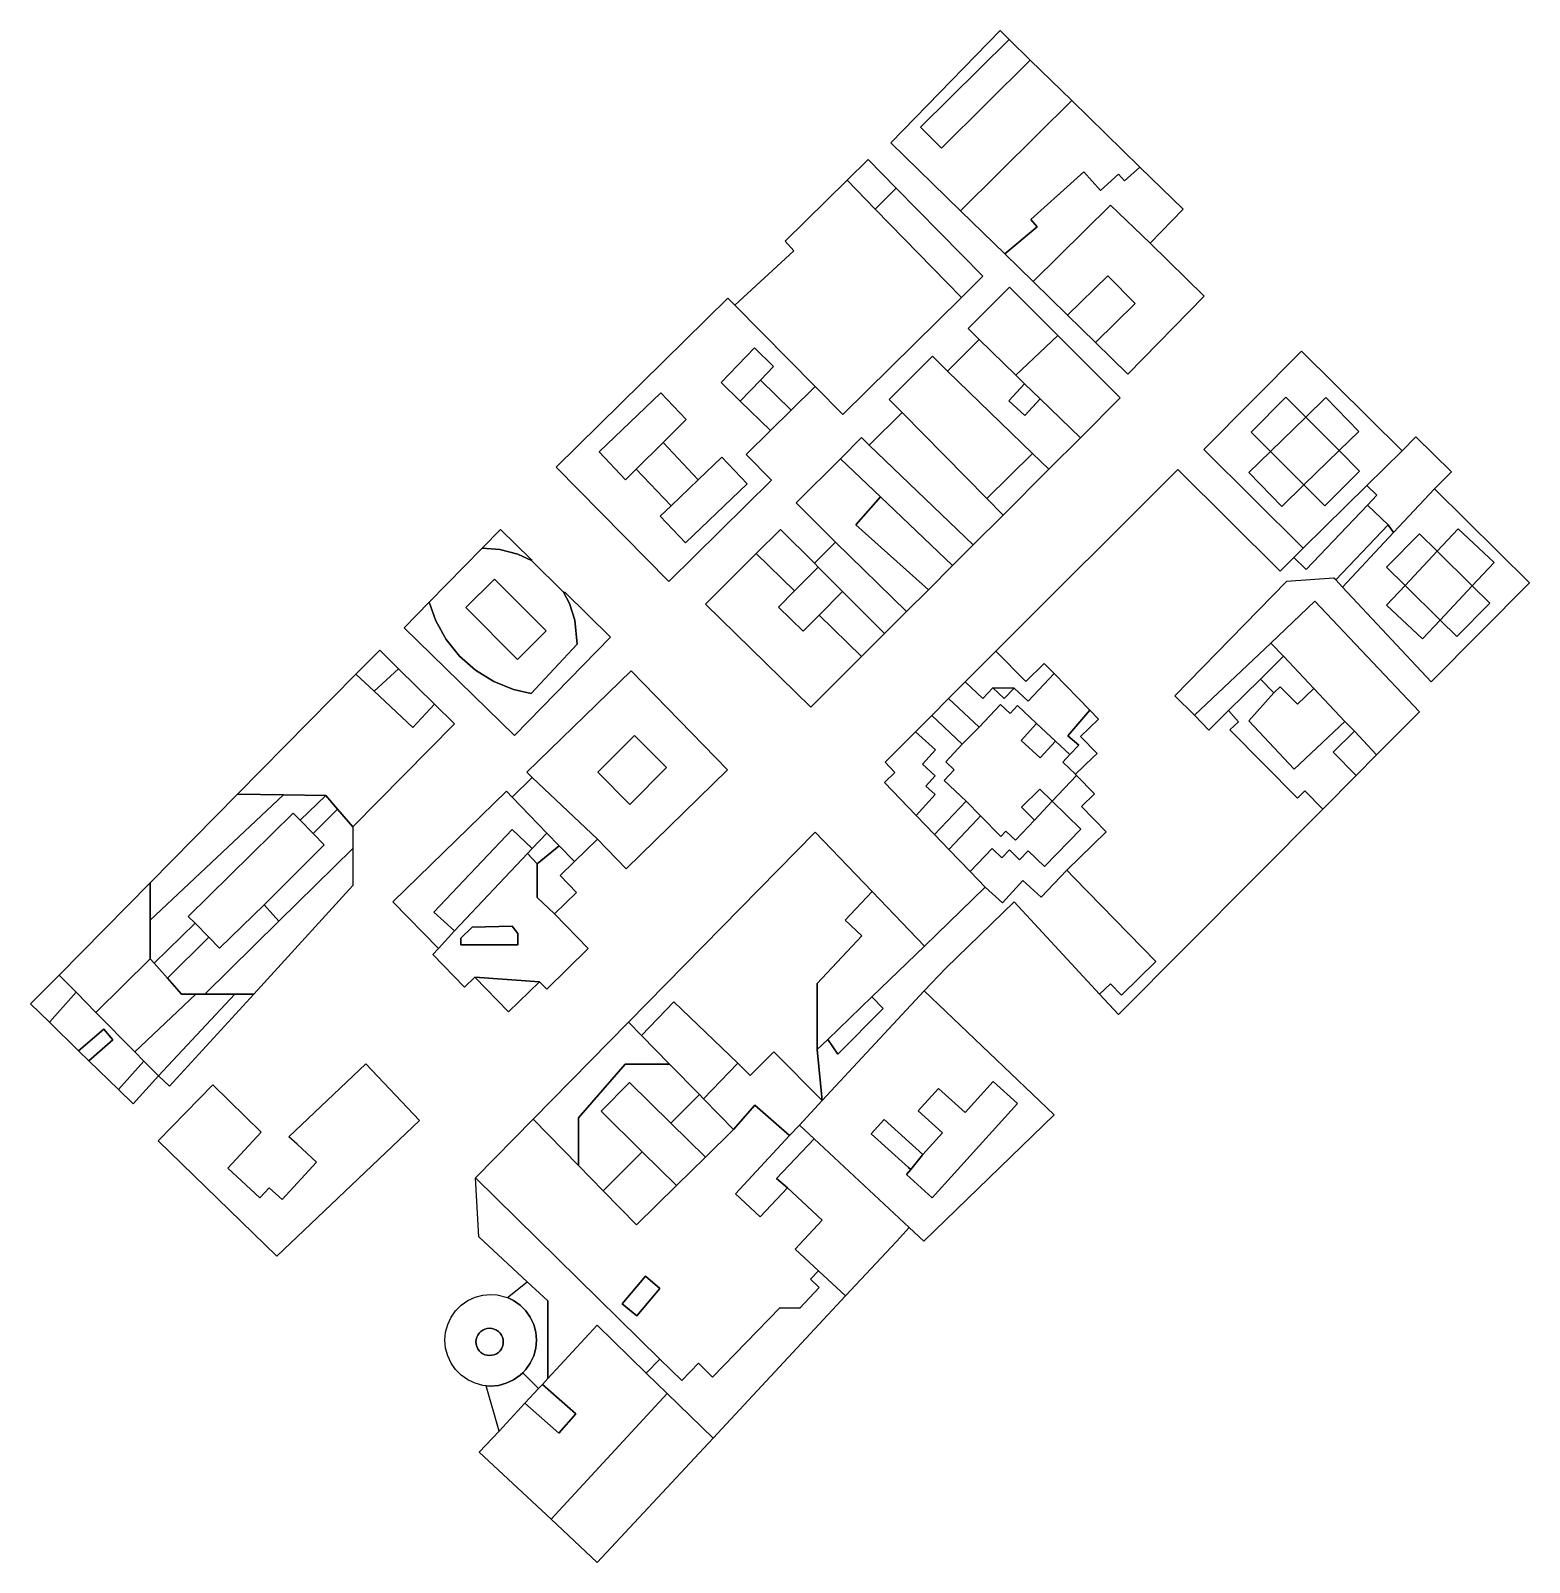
# Model space of a CAD drawing. Extents: x 491284 to 491625, y 5458885 to 5459233.
import ezdxf

# ---------------------------------------------------------------- set-up
doc = ezdxf.new("R2010")
doc.units = 0
doc.layers.add('BuildingFootprints', color=7, linetype='Continuous')

msp = doc.modelspace()

# ---------------------------------------------------------------- linework, layer by layer
at = {"layer": 'BuildingFootprints'}
for points in [[(491506.65, 5459231.01), (491486.5, 5459211.08), (491491.21, 5459206.32), (491511.44, 5459226.33), (491520.88, 5459217.11), (491513.01, 5459209.3), (491495.6, 5459192.04), (491479.71, 5459207.54), (491504.58, 5459233.03), (491506.65, 5459231.01)], [(491511.44, 5459226.33), (491491.21, 5459206.32), (491486.5, 5459211.08), (491506.65, 5459231.01), (491511.44, 5459226.33)], [(491536.38, 5459201.99), (491532.88, 5459198.83), (491531.52, 5459200.34), (491527.45, 5459196.67), (491523.62, 5459200.92), (491511.58, 5459190.06), (491512.98, 5459188.39), (491505.63, 5459182.24), (491495.6, 5459192.04), (491513.01, 5459209.3), (491520.88, 5459217.11), (491536.38, 5459201.99)], [(491480.94, 5459197.2), (491476.17, 5459192.43), (491469.77, 5459199), (491474.53, 5459203.68), (491480.94, 5459197.2)], [(491536.38, 5459201.99), (491546.22, 5459192.38), (491538.68, 5459184.64), (491529.68, 5459193.29), (491512.11, 5459175.92), (491505.63, 5459182.24), (491512.98, 5459188.39), (491511.58, 5459190.06), (491523.62, 5459200.92), (491527.45, 5459196.67), (491531.52, 5459200.34), (491532.88, 5459198.83), (491536.38, 5459201.99)], [(491476.17, 5459192.43), (491495.76, 5459172.31), (491468.78, 5459145.71), (491462.5, 5459152.08), (491444.25, 5459170.54), (491457.67, 5459182.95), (491455.69, 5459185.1), (491469.77, 5459199), (491476.17, 5459192.43)], [(491500.68, 5459177.17), (491495.76, 5459172.31), (491476.17, 5459192.43), (491480.94, 5459197.2), (491500.68, 5459177.17)], [(491538.68, 5459184.64), (491550.99, 5459172.62), (491533.67, 5459154.87), (491526.27, 5459162.1), (491535.28, 5459170.92), (491529.05, 5459177.28), (491519.89, 5459168.32), (491512.11, 5459175.92), (491529.68, 5459193.29), (491538.68, 5459184.64)], [(491535.28, 5459170.92), (491526.27, 5459162.1), (491519.89, 5459168.32), (491529.05, 5459177.28), (491535.28, 5459170.92)], [(491517.71, 5459163.66), (491508.18, 5459154.63), (491499.8, 5459162.77), (491497.3, 5459165.28), (491506.7, 5459174.68), (491517.71, 5459163.66)], [(491444.25, 5459170.54), (491462.5, 5459152.08), (491457.07, 5459146.72), (491450.04, 5459153.54), (491453.04, 5459156.63), (491448.7, 5459160.84), (491441.09, 5459152.99), (491445.46, 5459148.76), (491452.36, 5459142.07), (491446.8, 5459136.59), (491452.56, 5459130.74), (491429.23, 5459107.71), (491403.58, 5459133.7), (491442.61, 5459172.2), (491444.25, 5459170.54)], [(491508.18, 5459154.63), (491510.16, 5459152.71), (491506.57, 5459148.79), (491510.23, 5459145.45), (491513.72, 5459149.25), (491522.83, 5459140.39), (491515.68, 5459133.25), (491511.97, 5459136.84), (491492.61, 5459155.57), (491499.8, 5459162.77), (491508.18, 5459154.63)], [(491531.91, 5459149.48), (491522.83, 5459140.39), (491513.72, 5459149.25), (491510.16, 5459152.71), (491508.18, 5459154.63), (491517.71, 5459163.66), (491531.91, 5459149.48)], [(491450.04, 5459153.54), (491445.46, 5459148.76), (491441.09, 5459152.99), (491448.7, 5459160.84), (491453.04, 5459156.63), (491450.04, 5459153.54)], [(491511.97, 5459136.84), (491501.54, 5459126.58), (491482.27, 5459146.18), (491479.32, 5459149.12), (491489.19, 5459158.98), (491492.61, 5459155.57), (491511.97, 5459136.84)], [(491596.03, 5459137.44), (491588, 5459129.54), (491573.55, 5459115.31), (491550.96, 5459137.74), (491573.18, 5459160.12), (491596.03, 5459137.44)], [(491457.07, 5459146.72), (491452.36, 5459142.07), (491445.46, 5459148.76), (491450.04, 5459153.54), (491457.07, 5459146.72)], [(491513.72, 5459149.25), (491510.23, 5459145.45), (491506.57, 5459148.79), (491510.16, 5459152.71), (491513.72, 5459149.25)], [(491433.14, 5459144.57), (491427.89, 5459139.36), (491421.78, 5459133.3), (491419.34, 5459130.87), (491413.32, 5459137.22), (491427.41, 5459150.61), (491433.14, 5459144.57)], [(491413.32, 5459137.22), (491419.34, 5459130.87), (491421.78, 5459133.3), (491429.71, 5459124.89), (491427.25, 5459122.54), (491432.96, 5459116.53), (491447.06, 5459129.92), (491441.29, 5459135.99), (491435.89, 5459130.81), (491427.89, 5459139.36), (491433.14, 5459144.57), (491427.41, 5459150.61), (491413.32, 5459137.22)], [(491566.06, 5459137.27), (491561.16, 5459132.51), (491568.65, 5459124.8), (491573.66, 5459129.67), (491578.42, 5459124.91), (491586.35, 5459132.84), (491581.71, 5459137.49), (491586.16, 5459141.82), (491578.68, 5459149.53), (491574.11, 5459145.09), (491569.59, 5459149.61), (491561.66, 5459141.68), (491566.06, 5459137.27)], [(491574.11, 5459145.09), (491566.06, 5459137.27), (491561.66, 5459141.68), (491569.59, 5459149.61), (491574.11, 5459145.09)], [(491586.16, 5459141.82), (491581.71, 5459137.49), (491574.11, 5459145.09), (491578.68, 5459149.53), (491586.16, 5459141.82)], [(491501.54, 5459126.58), (491505.25, 5459122.81), (491498.48, 5459116.04), (491474.81, 5459138.72), (491482.27, 5459146.18), (491501.54, 5459126.58)], [(491581.71, 5459137.49), (491573.66, 5459129.67), (491566.06, 5459137.27), (491574.11, 5459145.09), (491581.71, 5459137.49)], [(491435.89, 5459130.81), (491429.71, 5459124.89), (491421.78, 5459133.3), (491427.89, 5459139.36), (491435.89, 5459130.81)], [(491474.81, 5459138.72), (491498.48, 5459116.04), (491493.76, 5459111.32), (491477.38, 5459126.94), (491468.26, 5459135.64), (491473.07, 5459140.46), (491474.81, 5459138.72)], [(491586.35, 5459132.84), (491578.42, 5459124.91), (491573.66, 5459129.67), (491581.71, 5459137.49), (491586.35, 5459132.84)], [(491603.43, 5459128.79), (491594.1, 5459118.82), (491592.84, 5459120.6), (491588.13, 5459125.08), (491590.29, 5459127.36), (491588, 5459129.54), (491596.03, 5459137.44), (491599.19, 5459140.62), (491607.24, 5459132.63), (491603.43, 5459128.79)], [(491447.06, 5459129.92), (491432.96, 5459116.53), (491427.25, 5459122.54), (491429.71, 5459124.89), (491435.89, 5459130.81), (491441.29, 5459135.99), (491447.06, 5459129.92)], [(491488.27, 5459105.83), (491483.28, 5459100.85), (491467.11, 5459116.64), (491458.18, 5459125.57), (491468.26, 5459135.64), (491477.38, 5459126.94), (491471.74, 5459120.63), (491488.27, 5459105.83)], [(491515.68, 5459133.25), (491505.25, 5459122.81), (491501.54, 5459126.58), (491511.97, 5459136.84), (491515.68, 5459133.25)], [(491573.66, 5459129.67), (491568.65, 5459124.8), (491561.16, 5459132.51), (491566.06, 5459137.27), (491573.66, 5459129.67)], [(491571.39, 5459113.14), (491574.23, 5459110.45), (491588.13, 5459125.08), (491592.84, 5459120.6), (491580.93, 5459108.06), (491580.53, 5459108.48), (491569.77, 5459107.67), (491544.31, 5459081.71), (491548.83, 5459077.27), (491552.04, 5459073.89), (491556.56, 5459078.36), (491558.84, 5459075.8), (491556.81, 5459073.99), (491572.22, 5459058.38), (491573.94, 5459060.08), (491578.02, 5459055.95), (491531.48, 5459009.18), (491527.21, 5459013.8), (491529.66, 5459016.18), (491532.16, 5459013.62), (491539.97, 5459021.24), (491521.41, 5459040.26), (491519.72, 5459042), (491528.71, 5459050.78), (491523.12, 5459056.51), (491526.07, 5459059.37), (491521.94, 5459063.6), (491521.74, 5459063.81), (491521.76, 5459063.84), (491525.71, 5459067.69), (491526.64, 5459068.59), (491522.89, 5459072.44), (491526.97, 5459076.42), (491524.97, 5459078.46), (491516.85, 5459086.79), (491514.63, 5459089.06), (491510.4, 5459084.94), (491503.64, 5459091.87), (491545, 5459133.22), (491568.33, 5459110.06), (491571.39, 5459113.14)], [(491493.76, 5459111.32), (491488.27, 5459105.83), (491471.74, 5459120.63), (491477.38, 5459126.94), (491493.76, 5459111.32)], [(491588.13, 5459125.08), (491574.23, 5459110.45), (491571.39, 5459113.14), (491573.55, 5459115.31), (491588, 5459129.54), (491590.29, 5459127.36), (491588.13, 5459125.08)], [(491582.48, 5459106.4), (491594.1, 5459118.82), (491603.43, 5459128.79), (491624.99, 5459107.38), (491602.66, 5459084.89), (491582.48, 5459106.4)], [(491594.1, 5459118.82), (491582.48, 5459106.4), (491580.93, 5459108.06), (491592.84, 5459120.6), (491594.1, 5459118.82)], [(491398.02, 5459112.6), (491397.94, 5459112.52), (491394.88, 5459113.96), (491390.75, 5459114.99), (491386.72, 5459115.29), (491386.81, 5459115.39), (491390.89, 5459119.57), (491397.81, 5459112.8), (491398.02, 5459112.6)], [(491463.16, 5459110.99), (491457.81, 5459105.55), (491449.1, 5459114.07), (491454.59, 5459119.57), (491462.31, 5459111.84), (491463.16, 5459110.99)], [(491483.28, 5459100.85), (491478.27, 5459095.84), (491468.71, 5459105.43), (491463.16, 5459110.99), (491462.31, 5459111.84), (491467.11, 5459116.64), (491483.28, 5459100.85)], [(491604.7, 5459098.94), (491608.48, 5459095.2), (491615.99, 5459102.79), (491612.01, 5459106.72), (491616.99, 5459112.03), (491608.83, 5459119.69), (491604.05, 5459114.59), (491600.01, 5459118.58), (491592.5, 5459110.99), (491596.73, 5459106.8), (491592.5, 5459102.3), (491600.66, 5459094.64), (491604.7, 5459098.94)], [(491604.05, 5459114.59), (491596.73, 5459106.8), (491592.5, 5459110.99), (491600.01, 5459118.58), (491604.05, 5459114.59)], [(491616.99, 5459112.03), (491612.01, 5459106.72), (491604.05, 5459114.59), (491608.83, 5459119.69), (491616.99, 5459112.03)], [(491397.94, 5459112.52), (491405.26, 5459105.25), (491406.6, 5459102.7), (491407.81, 5459098.93), (491408.33, 5459093.46), (491397.88, 5459082.26), (491393.89, 5459083.17), (491389.39, 5459084.99), (491385.25, 5459087.53), (491381.61, 5459090.74), (491378.56, 5459094.52), (491376.18, 5459098.77), (491374.67, 5459102.97), (491386.72, 5459115.29), (491390.75, 5459114.99), (491394.88, 5459113.96), (491397.94, 5459112.52)], [(491454.19, 5459101.89), (491459.79, 5459096.38), (491463.42, 5459100.07), (491473.06, 5459090.63), (491461.54, 5459079.1), (491437.56, 5459102.55), (491449.1, 5459114.07), (491457.81, 5459105.55), (491454.19, 5459101.89)], [(491612.01, 5459106.72), (491604.7, 5459098.94), (491596.73, 5459106.8), (491604.05, 5459114.59), (491612.01, 5459106.72)], [(491463.42, 5459100.07), (491459.79, 5459096.38), (491454.19, 5459101.89), (491457.81, 5459105.55), (491463.16, 5459110.99), (491468.71, 5459105.43), (491463.42, 5459100.07)], [(491383.02, 5459101.76), (491389.52, 5459108.25), (491401.29, 5459096.48), (491394.79, 5459089.98), (491383.02, 5459101.76)], [(491383.02, 5459101.76), (491394.79, 5459089.98), (491401.29, 5459096.48), (491389.52, 5459108.25), (491383.02, 5459101.76)], [(491604.7, 5459098.94), (491600.66, 5459094.64), (491592.5, 5459102.3), (491596.73, 5459106.8), (491604.7, 5459098.94)], [(491615.99, 5459102.79), (491608.48, 5459095.2), (491604.7, 5459098.94), (491612.01, 5459106.72), (491615.99, 5459102.79)], [(491415.97, 5459095.06), (491394.08, 5459072.66), (491369.01, 5459097.18), (491374.67, 5459102.97), (491376.18, 5459098.77), (491378.56, 5459094.52), (491381.61, 5459090.74), (491385.25, 5459087.53), (491389.39, 5459084.99), (491393.89, 5459083.17), (491397.88, 5459082.26), (491408.33, 5459093.46), (491407.81, 5459098.93), (491406.6, 5459102.7), (491405.26, 5459105.25), (491405.4, 5459105.39), (491405.54, 5459105.25), (491415.97, 5459095.06)], [(491478.27, 5459095.84), (491473.06, 5459090.63), (491463.42, 5459100.07), (491468.71, 5459105.43), (491478.27, 5459095.84)], [(491600.03, 5459078.08), (491590.25, 5459068.25), (491585.17, 5459073.63), (491583.03, 5459075.89), (491575.92, 5459083.4), (491569.03, 5459090.69), (491566.17, 5459093.71), (491576.2, 5459103.23), (491600.03, 5459078.08)], [(491367.71, 5459087.86), (491362.15, 5459082.74), (491358, 5459086.61), (491363.42, 5459092.1), (491367.71, 5459087.86)], [(491569.03, 5459090.69), (491563.8, 5459085.52), (491556.56, 5459078.36), (491552.04, 5459073.89), (491548.83, 5459077.27), (491566.17, 5459093.71), (491569.03, 5459090.69)], [(491503.64, 5459091.87), (491510.4, 5459084.94), (491514.63, 5459089.06), (491516.85, 5459086.79), (491510.94, 5459080.48), (491507.75, 5459083.47), (491502.87, 5459083.52), (491507.75, 5459083.47), (491505.52, 5459081.08), (491502.9, 5459083.54), (491500.63, 5459081.11), (491496.63, 5459084.86), (491503.64, 5459091.87)], [(491569.03, 5459090.69), (491575.92, 5459083.4), (491572.24, 5459079.77), (491568.28, 5459083.78), (491566.88, 5459082.41), (491563.8, 5459085.52), (491569.03, 5459090.69)], [(491362.15, 5459082.74), (491370.95, 5459074.52), (491375.88, 5459079.8), (491380.44, 5459075.31), (491357.3, 5459051.86), (491353.85, 5459055.88), (491351.14, 5459059.04), (491341.53, 5459059.17), (491331.07, 5459059.3), (491358, 5459086.61), (491362.15, 5459082.74)], [(491375.88, 5459079.8), (491370.95, 5459074.52), (491362.15, 5459082.74), (491367.71, 5459087.86), (491375.88, 5459079.8)], [(491420.63, 5459087.4), (491442.59, 5459064.83), (491442.59, 5459064.83), (491419.51, 5459042.37), (491419.51, 5459042.37), (491412.97, 5459049.09), (491398.11, 5459063.1), (491396.92, 5459064.32), (491420.63, 5459087.4)], [(491524.97, 5459078.46), (491519.97, 5459072.61), (491522.46, 5459070.47), (491520.44, 5459068.32), (491517.19, 5459071.38), (491512.89, 5459075.42), (491508.55, 5459079.5), (491506.83, 5459077.67), (491504.69, 5459079.69), (491499.84, 5459074.53), (491492.87, 5459081.09), (491496.63, 5459084.86), (491500.63, 5459081.11), (491502.9, 5459083.54), (491505.52, 5459081.08), (491507.75, 5459083.47), (491510.94, 5459080.48), (491516.85, 5459086.79), (491524.97, 5459078.46)], [(491561.13, 5459076), (491571.49, 5459065.01), (491583.03, 5459075.89), (491585.17, 5459073.63), (491580.33, 5459068.85), (491585.57, 5459063.54), (491578.02, 5459055.95), (491573.94, 5459060.08), (491572.22, 5459058.38), (491556.81, 5459073.99), (491558.84, 5459075.8), (491556.56, 5459078.36), (491563.8, 5459085.52), (491566.88, 5459082.41), (491561.13, 5459076)], [(491568.28, 5459083.78), (491572.24, 5459079.77), (491575.92, 5459083.4), (491583.03, 5459075.89), (491571.49, 5459065.01), (491561.13, 5459076), (491566.88, 5459082.41), (491568.28, 5459083.78)], [(491499.84, 5459074.53), (491495.95, 5459070.7), (491489.01, 5459077.24), (491492.87, 5459081.09), (491499.84, 5459074.53)], [(491512.89, 5459075.42), (491509.34, 5459071.55), (491513.69, 5459067.56), (491517.19, 5459071.38), (491520.44, 5459068.32), (491518.83, 5459066.6), (491521.76, 5459063.84), (491521.74, 5459063.81), (491521.94, 5459063.6), (491516.39, 5459057.7), (491513.59, 5459060.5), (491509.44, 5459056.36), (491512.37, 5459053.44), (491508.07, 5459048.87), (491505.89, 5459050.92), (491504.72, 5459049.67), (491500.13, 5459054.37), (491496.83, 5459057.75), (491491.85, 5459062.44), (491494.14, 5459064.88), (491492.2, 5459066.71), (491495.95, 5459070.7), (491499.84, 5459074.53), (491504.69, 5459079.69), (491506.83, 5459077.67), (491508.55, 5459079.5), (491512.89, 5459075.42)], [(491525.71, 5459067.69), (491521.76, 5459063.84), (491518.83, 5459066.6), (491520.44, 5459068.32), (491522.46, 5459070.47), (491519.97, 5459072.61), (491524.97, 5459078.46), (491526.97, 5459076.42), (491522.89, 5459072.44), (491526.64, 5459068.59), (491525.71, 5459067.69)], [(491496.83, 5459057.75), (491489.66, 5459050.14), (491485.47, 5459054.5), (491489.79, 5459059.23), (491487.68, 5459061.15), (491489.82, 5459063.5), (491486.89, 5459066.16), (491489.84, 5459069.4), (491485.31, 5459073.53), (491489.01, 5459077.24), (491495.95, 5459070.7), (491492.2, 5459066.71), (491494.14, 5459064.88), (491491.85, 5459062.44), (491496.83, 5459057.75)], [(491517.19, 5459071.38), (491513.69, 5459067.56), (491509.34, 5459071.55), (491512.89, 5459075.42), (491517.19, 5459071.38)], [(491413.04, 5459064.3), (491421.39, 5459072.66), (491428.68, 5459065.37), (491420.33, 5459057.01), (491413.04, 5459064.3)], [(491413.04, 5459064.3), (491420.33, 5459057.01), (491428.68, 5459065.37), (491421.39, 5459072.66), (491413.04, 5459064.3)], [(491489.79, 5459059.23), (491485.47, 5459054.5), (491478.26, 5459062), (491480.59, 5459064.24), (491478.39, 5459066.61), (491485.31, 5459073.53), (491489.84, 5459069.4), (491486.89, 5459066.16), (491489.82, 5459063.5), (491487.68, 5459061.15), (491489.79, 5459059.23)], [(491590.25, 5459068.25), (491585.57, 5459063.54), (491580.33, 5459068.85), (491585.17, 5459073.63), (491590.25, 5459068.25)], [(491412.97, 5459049.09), (491407.72, 5459043.99), (491404.28, 5459047.54), (491401.46, 5459050.47), (491393.55, 5459058.65), (491398.11, 5459063.1), (491412.97, 5459049.09)], [(491528.71, 5459050.78), (491519.72, 5459042), (491513.91, 5459035.93), (491509.77, 5459039.71), (491505.09, 5459034.59), (491501.18, 5459038.16), (491497.73, 5459041.75), (491502.77, 5459046.97), (491504.97, 5459044.84), (491506.72, 5459046.64), (491509.02, 5459044.42), (491510.98, 5459046.43), (491514.68, 5459042.84), (491522.93, 5459051.38), (491516.39, 5459057.7), (491521.94, 5459063.6), (491526.07, 5459059.37), (491523.12, 5459056.51), (491528.71, 5459050.78)], [(491341.53, 5459059.17), (491311.21, 5459030.69), (491311.21, 5459039.18), (491331.07, 5459059.3), (491341.53, 5459059.17)], [(491351.14, 5459059.04), (491345.33, 5459053.38), (491343.71, 5459055.03), (491319.88, 5459031.5), (491321.4, 5459029.96), (491312.11, 5459020.89), (491311.21, 5459021.9), (491311.21, 5459030.69), (491341.53, 5459059.17), (491351.14, 5459059.04)], [(491353.85, 5459055.88), (491348.3, 5459050.37), (491345.33, 5459053.38), (491351.14, 5459059.04), (491353.85, 5459055.88)], [(491393.55, 5459058.65), (491401.46, 5459050.47), (491398.11, 5459046.94), (491393.55, 5459051.26), (491375.73, 5459032.46), (491380.45, 5459028.22), (491376.81, 5459024.18), (491366.43, 5459034.85), (491392.25, 5459059.98), (491393.55, 5459058.65)], [(491499.43, 5459053.63), (491492.94, 5459046.73), (491489.66, 5459050.14), (491496.83, 5459057.75), (491500.13, 5459054.37), (491499.43, 5459053.63)], [(491522.93, 5459051.38), (491514.68, 5459042.84), (491510.98, 5459046.43), (491509.02, 5459044.42), (491506.72, 5459046.64), (491504.97, 5459044.84), (491502.77, 5459046.97), (491497.73, 5459041.75), (491492.94, 5459046.73), (491499.43, 5459053.63), (491500.13, 5459054.37), (491504.72, 5459049.67), (491505.89, 5459050.92), (491508.07, 5459048.87), (491512.37, 5459053.44), (491516.39, 5459057.7), (491522.93, 5459051.38)], [(491516.39, 5459057.7), (491512.37, 5459053.44), (491509.44, 5459056.36), (491513.59, 5459060.5), (491516.39, 5459057.7)], [(491350.81, 5459047.83), (491337.12, 5459034.15), (491326.98, 5459024.31), (491324.55, 5459026.77), (491321.4, 5459029.96), (491319.88, 5459031.5), (491343.71, 5459055.03), (491345.33, 5459053.38), (491348.3, 5459050.37), (491350.81, 5459047.83)], [(491357.3, 5459051.86), (491357.3, 5459047), (491340.48, 5459030.43), (491337.12, 5459034.15), (491350.81, 5459047.83), (491348.3, 5459050.37), (491353.85, 5459055.88), (491357.3, 5459051.86)], [(491398.11, 5459046.94), (491397.07, 5459045.84), (491380.45, 5459028.22), (491375.73, 5459032.46), (491393.55, 5459051.26), (491398.11, 5459046.94)], [(491404.28, 5459047.54), (491399.25, 5459043.44), (491397.07, 5459045.84), (491398.11, 5459046.94), (491401.46, 5459050.47), (491404.28, 5459047.54)], [(491462.99, 5459016.26), (491462.99, 5459001.25), (491464.1, 5458989.64), (491453.11, 5459000.67), (491447.72, 5458995.29), (491444.88, 5458998.14), (491430.37, 5459012.11), (491422.97, 5459004.44), (491420.02, 5459007.44), (491462.47, 5459050.69), (491475.43, 5459037.21), (491469.32, 5459030.63), (491473.09, 5459027.13), (491462.99, 5459016.26)], [(491357.3, 5459047), (491340.48, 5459030.43), (491323.66, 5459013.85), (491321.6, 5459013.85), (491318.33, 5459013.85), (491315.16, 5459017.44), (491324.55, 5459026.77), (491326.98, 5459024.31), (491337.12, 5459034.15), (491340.48, 5459030.43)], [(491334.75, 5459013.85), (491330.44, 5459013.85), (491323.66, 5459013.85), (491340.48, 5459030.43), (491357.3, 5459047), (491357.31, 5459038.56), (491334.75, 5459013.85)], [(491408.22, 5459036.98), (491403.2, 5459032.09), (491399.25, 5459035.83), (491399.25, 5459043.44), (491404.28, 5459047.54), (491407.72, 5459043.99), (491404.47, 5459040.83), (491408.22, 5459036.98)], [(491403.2, 5459032.09), (491410.88, 5459024.18), (491401.43, 5459014.98), (491399.81, 5459016.65), (491385.06, 5459017.66), (491382.75, 5459015.42), (491375.48, 5459022.88), (491376.81, 5459024.18), (491380.45, 5459028.22), (491397.07, 5459045.84), (491399.25, 5459043.44), (491399.25, 5459035.83), (491403.2, 5459032.09)], [(491521.41, 5459040.26), (491539.97, 5459021.24), (491532.16, 5459013.62), (491529.66, 5459016.18), (491527.21, 5459013.8), (491507.75, 5459034.86), (491492.19, 5459019.76), (491487.27, 5459014.6), (491464.1, 5458989.64), (491462.99, 5459001.25), (491465.36, 5459003.54), (491467.65, 5459000.21), (491478, 5459010.56), (491475.38, 5459013.19), (491487.39, 5459024.76), (491501.18, 5459038.16), (491505.09, 5459034.59), (491509.77, 5459039.71), (491513.91, 5459035.93), (491519.72, 5459042), (491521.41, 5459040.26)], [(491311.21, 5459030.69), (491311.21, 5459021.9), (491298.84, 5459009.67), (491294.33, 5459014.25), (491290.47, 5459018.16), (491311.21, 5459039.18), (491311.21, 5459030.69)], [(491487.39, 5459024.76), (491475.38, 5459013.19), (491465.36, 5459003.54), (491462.99, 5459001.25), (491462.99, 5459016.26), (491473.09, 5459027.13), (491469.32, 5459030.63), (491475.43, 5459037.21), (491487.39, 5459024.76)], [(491324.55, 5459026.77), (491315.16, 5459017.44), (491312.11, 5459020.89), (491321.4, 5459029.96), (491324.55, 5459026.77)], [(491384.46, 5459029.07), (491393.55, 5459029.28), (491394.82, 5459027.59), (491394.82, 5459025.05), (491381.86, 5459025.05), (491381.86, 5459026.53), (491384.46, 5459029.07)], [(491381.86, 5459026.53), (491381.86, 5459025.05), (491394.82, 5459025.05), (491394.82, 5459027.59), (491393.55, 5459029.28), (491384.46, 5459029.07), (491381.86, 5459026.53)], [(491312.11, 5459020.89), (491315.16, 5459017.44), (491318.33, 5459013.85), (491321.6, 5459013.85), (491307.72, 5459000.68), (491298.84, 5459009.67), (491311.21, 5459021.9), (491312.11, 5459020.89)], [(491294.33, 5459014.25), (491288.27, 5459007.45), (491284, 5459011.6), (491290.47, 5459018.16), (491294.33, 5459014.25)], [(491399.81, 5459016.65), (491392.74, 5459009.77), (491385.06, 5459017.66), (491399.81, 5459016.65)], [(491298.84, 5459009.67), (491307.72, 5459000.68), (491309.79, 5458998.59), (491303.97, 5458992.13), (491297.25, 5458998.69), (491302.74, 5459003.42), (491300.62, 5459005.88), (491294.91, 5459000.97), (491288.27, 5459007.45), (491294.33, 5459014.25), (491298.84, 5459009.67)], [(491313.12, 5458995.21), (491309.79, 5458998.59), (491307.72, 5459000.68), (491321.6, 5459013.85), (491323.66, 5459013.85), (491330.44, 5459013.85), (491313.12, 5458995.21)], [(491334.75, 5459013.85), (491315.63, 5458992.92), (491313.12, 5458995.21), (491330.44, 5459013.85), (491334.75, 5459013.85)], [(491444.88, 5458998.14), (491437.08, 5458990.04), (491436.15, 5458990.98), (491429.38, 5458997.88), (491422.97, 5459004.44), (491430.37, 5459012.11), (491444.88, 5458998.14)], [(491483.91, 5458960.71), (491462.25, 5458980.93), (491458.91, 5458984.05), (491464.1, 5458989.64), (491487.27, 5459014.6), (491516.85, 5458986.34), (491487.24, 5458957.61), (491483.91, 5458960.71)], [(491478, 5459010.56), (491467.65, 5459000.21), (491465.36, 5459003.54), (491475.38, 5459013.19), (491478, 5459010.56)], [(491302.74, 5459003.42), (491297.25, 5458998.69), (491294.91, 5459000.97), (491300.62, 5459005.88), (491302.74, 5459003.42)], [(491422.97, 5459004.44), (491429.38, 5458997.88), (491419.24, 5458997.88), (491408.63, 5458985.71), (491408.63, 5458974.85), (491398.33, 5458985.35), (491420.02, 5459007.44), (491422.97, 5459004.44)], [(491313.12, 5458995.21), (491307.33, 5458988.86), (491303.97, 5458992.13), (491309.79, 5458998.59), (491313.12, 5458995.21)], [(491372.51, 5458985.1), (491340.04, 5458954.19), (491313.05, 5458980.44), (491325.45, 5458993.19), (491336.47, 5458982.46), (491328.85, 5458974.24), (491328.85, 5458974.24), (491336.17, 5458967.46), (491338.3, 5458969.77), (491341.2, 5458967.08), (491349.05, 5458975.57), (491344.63, 5458979.67), (491342.78, 5458981.39), (491360.23, 5458998.01), (491372.51, 5458985.1)], [(491464.1, 5458989.64), (491458.91, 5458984.05), (491456.67, 5458981.64), (491448.75, 5458988.56), (491443.93, 5458983.04), (491437.08, 5458990.04), (491444.88, 5458998.14), (491447.72, 5458995.29), (491453.11, 5459000.67), (491464.1, 5458989.64)], [(491429.38, 5458997.88), (491436.15, 5458990.98), (491429.66, 5458984.48), (491420.27, 5458993.74), (491413.8, 5458987.18), (491423.14, 5458977.96), (491414.27, 5458969.09), (491408.63, 5458974.85), (491408.63, 5458985.71), (491419.24, 5458997.88), (491429.38, 5458997.88)], [(491437.51, 5458976.74), (491430.92, 5458970.29), (491423.14, 5458977.96), (491413.8, 5458987.18), (491420.27, 5458993.74), (491429.66, 5458984.48), (491437.51, 5458976.74)], [(491508.53, 5458988.95), (491502.97, 5458993.96), (491496.59, 5458986.89), (491490.55, 5458992.34), (491485.96, 5458987.25), (491491.48, 5458982.27), (491487.02, 5458977.34), (491478.19, 5458985.32), (491475.26, 5458982.07), (491483.77, 5458974.38), (491484.23, 5458973.95), (491483.26, 5458972.79), (491489.15, 5458967.48), (491508.53, 5458988.95)], [(491508.53, 5458988.95), (491489.15, 5458967.48), (491483.26, 5458972.79), (491484.23, 5458973.95), (491487.02, 5458977.34), (491491.48, 5458982.27), (491485.96, 5458987.25), (491490.55, 5458992.34), (491496.59, 5458986.89), (491502.97, 5458993.96), (491508.53, 5458988.95)], [(491456.67, 5458981.64), (491444.35, 5458968.37), (491449.98, 5458963.14), (491456.18, 5458969.8), (491464.11, 5458962.44), (491457.96, 5458955.81), (491463.25, 5458950.9), (491461.44, 5458948.96), (491463.44, 5458947.08), (491459.04, 5458942.38), (491454.44, 5458942.49), (491439.17, 5458926.69), (491435.92, 5458929.84), (491432.13, 5458925.92), (491427.13, 5458930.75), (491424.06, 5458927.57), (491412.91, 5458938.52), (491401.64, 5458926.36), (491401.64, 5458944.04), (491396.95, 5458948.36), (491385.96, 5458958.62), (491385.24, 5458972.02), (491427.13, 5458930.75), (491385.24, 5458972.02), (491398.33, 5458985.35), (491408.63, 5458974.85), (491414.27, 5458969.09), (491421.83, 5458961.38), (491430.92, 5458970.29), (491437.51, 5458976.74), (491443.93, 5458983.04), (491448.75, 5458988.56), (491456.67, 5458981.64)], [(491437.08, 5458990.04), (491443.93, 5458983.04), (491437.51, 5458976.74), (491429.66, 5458984.48), (491436.15, 5458990.98), (491437.08, 5458990.04)], [(491462.25, 5458980.93), (491453.72, 5458971.88), (491456.18, 5458969.8), (491449.98, 5458963.14), (491444.35, 5458968.37), (491456.67, 5458981.64), (491458.91, 5458984.05), (491462.25, 5458980.93)], [(491487.02, 5458977.34), (491484.23, 5458973.95), (491483.77, 5458974.38), (491475.26, 5458982.07), (491478.19, 5458985.32), (491487.02, 5458977.34)], [(491483.91, 5458960.71), (491481.03, 5458957.59), (491469.43, 5458945.16), (491463.25, 5458950.9), (491457.96, 5458955.81), (491464.11, 5458962.44), (491456.18, 5458969.8), (491453.72, 5458971.88), (491462.25, 5458980.93), (491483.91, 5458960.71)], [(491430.92, 5458970.29), (491421.83, 5458961.38), (491414.27, 5458969.09), (491423.14, 5458977.96), (491430.92, 5458970.29)], [(491418.6, 5458943.41), (491421.91, 5458940.62), (491427.19, 5458946.89), (491423.87, 5458949.68), (491418.6, 5458943.41)], [(491418.6, 5458943.41), (491423.87, 5458949.68), (491427.19, 5458946.89), (491421.91, 5458940.62), (491418.6, 5458943.41)], [(491469.43, 5458945.16), (491439.29, 5458912.83), (491428.83, 5458922.94), (491424.06, 5458927.57), (491427.13, 5458930.75), (491432.13, 5458925.92), (491435.92, 5458929.84), (491439.17, 5458926.69), (491454.44, 5458942.49), (491459.04, 5458942.38), (491463.44, 5458947.08), (491461.44, 5458948.96), (491463.25, 5458950.9), (491469.43, 5458945.16)], [(491401.64, 5458926.36), (491400.43, 5458925.06), (491399.56, 5458924.11), (491395.99, 5458927.68), (491396.65, 5458928.4), (491397.69, 5458929.89), (491398.46, 5458931.53), (491398.93, 5458933.29), (491399.09, 5458935.1), (491398.93, 5458936.91), (491398.46, 5458938.67), (491397.69, 5458940.31), (491396.65, 5458941.8), (491395.36, 5458943.09), (491393.88, 5458944.13), (491392.52, 5458944.79), (491396.95, 5458948.36), (491401.64, 5458944.04), (491401.64, 5458926.36)], [(491392.52, 5458944.79), (491393.88, 5458944.13), (491395.36, 5458943.09), (491396.65, 5458941.8), (491397.69, 5458940.31), (491398.46, 5458938.67), (491398.93, 5458936.91), (491399.09, 5458935.1), (491398.93, 5458933.29), (491398.46, 5458931.53), (491397.69, 5458929.89), (491396.65, 5458928.4), (491395.99, 5458927.68), (491395.36, 5458927.11), (491393.88, 5458926.07), (491392.23, 5458925.3), (491390.47, 5458924.83), (491388.67, 5458924.67), (491387.66, 5458924.72), (491386.88, 5458924.83), (491385.12, 5458925.3), (491383.47, 5458926.07), (491381.99, 5458927.11), (491380.7, 5458928.4), (491379.66, 5458929.88), (491378.89, 5458931.53), (491378.42, 5458933.29), (491378.26, 5458935.1), (491378.42, 5458936.91), (491378.89, 5458938.66), (491379.66, 5458940.31), (491380.7, 5458941.8), (491381.99, 5458943.08), (491383.47, 5458944.12), (491385.12, 5458944.89), (491386.88, 5458945.36), (491388.68, 5458945.52), (491390.17, 5458945.41), (491392.52, 5458944.79)], [(491385.33, 5458934.72), (491385.38, 5458935.26), (491385.52, 5458935.78), (491385.75, 5458936.27), (491386.05, 5458936.71), (491386.44, 5458937.1), (491386.89, 5458937.41), (491387.37, 5458937.64), (491387.9, 5458937.78), (491388.44, 5458937.82), (491388.97, 5458937.78), (491389.5, 5458937.64), (491389.99, 5458937.41), (491390.43, 5458937.1), (491390.82, 5458936.71), (491391.12, 5458936.27), (491391.36, 5458935.78), (491391.5, 5458935.26), (491391.54, 5458934.72), (491391.5, 5458934.18), (491391.36, 5458933.66), (491391.12, 5458933.17), (491390.82, 5458932.72), (491390.43, 5458932.34), (491389.99, 5458932.03), (491389.5, 5458931.8), (491388.97, 5458931.66), (491388.44, 5458931.61), (491387.9, 5458931.66), (491387.37, 5458931.8), (491386.89, 5458932.03), (491386.44, 5458932.34), (491386.05, 5458932.72), (491385.75, 5458933.17), (491385.52, 5458933.66), (491385.38, 5458934.18), (491385.33, 5458934.72)], [(491385.33, 5458934.72), (491385.38, 5458934.18), (491385.52, 5458933.66), (491385.75, 5458933.17), (491386.05, 5458932.72), (491386.44, 5458932.34), (491386.89, 5458932.03), (491387.37, 5458931.8), (491387.9, 5458931.66), (491388.44, 5458931.61), (491388.97, 5458931.66), (491389.5, 5458931.8), (491389.99, 5458932.03), (491390.43, 5458932.34), (491390.82, 5458932.72), (491391.12, 5458933.17), (491391.36, 5458933.66), (491391.5, 5458934.18), (491391.54, 5458934.72), (491391.5, 5458935.26), (491391.36, 5458935.78), (491391.12, 5458936.27), (491390.82, 5458936.71), (491390.43, 5458937.1), (491389.99, 5458937.41), (491389.5, 5458937.64), (491388.97, 5458937.78), (491388.44, 5458937.82), (491387.9, 5458937.78), (491387.37, 5458937.64), (491386.89, 5458937.41), (491386.44, 5458937.1), (491386.05, 5458936.71), (491385.75, 5458936.27), (491385.52, 5458935.78), (491385.38, 5458935.26), (491385.33, 5458934.72)], [(491424.06, 5458927.57), (491428.83, 5458922.94), (491402.4, 5458894.39), (491386.08, 5458909.6), (491390.6, 5458914.44), (491396.45, 5458920.76), (491404.16, 5458913.93), (491408.04, 5458918.32), (491400.43, 5458925.06), (491401.64, 5458926.36), (491412.91, 5458938.52), (491424.06, 5458927.57)], [(491399.56, 5458924.11), (491396.45, 5458920.76), (491390.6, 5458914.44), (491387.66, 5458924.72), (491388.67, 5458924.67), (491390.47, 5458924.83), (491392.23, 5458925.3), (491393.88, 5458926.07), (491395.36, 5458927.11), (491395.99, 5458927.68), (491399.56, 5458924.11)], [(491408.04, 5458918.32), (491404.16, 5458913.93), (491396.45, 5458920.76), (491399.56, 5458924.11), (491400.43, 5458925.06), (491408.04, 5458918.32)], [(491439.29, 5458912.83), (491412.93, 5458884.56), (491402.4, 5458894.39), (491428.83, 5458922.94), (491439.29, 5458912.83)]]:
    msp.add_lwpolyline(points, dxfattribs=at)

doc.saveas('drawing.dxf')
